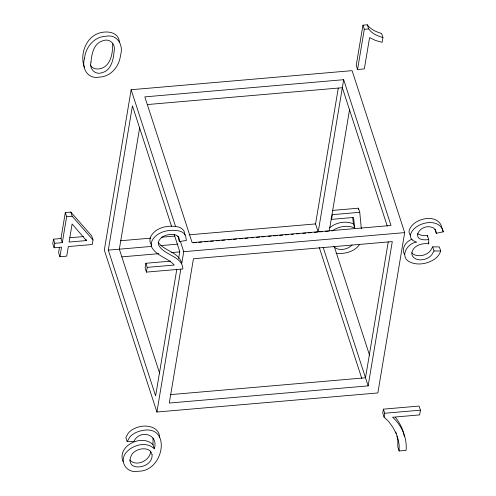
<?xml version="1.0" encoding="UTF-8"?>
<svg xmlns="http://www.w3.org/2000/svg" width="496" height="496" viewBox="0 0 496 496"><rect width="100%" height="100%" fill="white"/><g stroke="black" fill="none" stroke-linecap="round" stroke-linejoin="round"><path stroke-width="0.74" d="M396.149 433.448L392.708 427L388.523 421.371L384.071 417.086L382.738 412.97L383.377 409.15L419.095 406.063L420.434 410.18L419.641 414.904L392.615 417.235C401.779 425.5 407.266 437.974 406.1 450.368L399.137 450.969L399.168 445.303L398.387 440.181L395.709 432.028M150.691 451.23C150.319 460.542 136.245 467.362 129.673 459.904M154.287 448.799C158.987 433.907 139.705 429.009 133.846 441.49L127.174 441.688L129.53 437.379A14.465 9.653 -18 0 1 138.465 431.545C172.515 420.447 165.075 471.764 138.297 471.2C126.027 474.021 118.005 460.003 127.23 451.366C133.976 444.559 146.915 441.359 154.287 448.799L152.954 444.683L153.078 438.135M60.971 238.526L53.518 239.171L52.762 243.679L54.095 247.789L61.547 247.151L59.948 256.736L66.718 256.147L68.324 246.562L92.262 244.497L93.019 239.99L91.679 235.873L70.841 212.102L65.311 212.579L60.971 238.526L62.304 242.643L54.851 243.288L54.095 247.789M59.47 247.461L58.609 252.619L59.948 256.736M62.304 242.643L66.644 216.696L65.311 212.579M131.155 89.726L104.321 250.052L156.903 412.021L377.853 392.944L404.68 232.618L352.098 70.649L131.155 89.726L175.609 226.66M176.824 269.173L155.62 395.907L108.295 250.139L132.438 105.84L171.635 226.579M139.655 127.794L119.338 249.184L159.731 373.6M170.698 261.125L145.892 263.271L145.099 267.995L146.432 272.106L182.906 268.956C182.392 255.936 163.885 255.44 158.67 245.105L158.36 242.302C160.289 235.798 168.194 233.839 174.22 234.62A9.827 6.56 -18 0 1 179.168 238.272L179.366 241.564L186.415 240.448L185.547 235.612A15.016 10.019 -18 0 0 180.16 231.217C170.295 228.792 157.244 231.08 152.049 240.721A17.118 11.427 -18 0 0 151.943 247.622C156.941 256.066 167.871 258.069 174.288 265.044L147.225 267.381L146.432 272.106M178.616 258.484L179.763 251.608L174.27 234.676M156.903 412.021L180.798 269.254M181.821 263.147L183.737 251.695L180.389 241.385M343.678 79.701L391.003 225.469L192.15 242.643L144.826 96.875L343.678 79.701L318.19 232.016L315.561 223.913L338.303 88.021M362.954 25.178L356.227 65.379L357.56 69.496L364.337 68.913L369.582 37.584L375.429 40.418L382.137 42.34L382.931 37.584L381.598 33.474C376.266 31.837 370.58 29.593 367.319 24.8L362.954 25.178L364.287 29.289L357.56 69.496M329.239 231.062L349.55 109.672M331.923 231.043C338.415 226.436 347.268 224.756 354.733 227.974L353.555 217.471L331.539 219.368L332.326 214.669L359.761 212.3L361.317 228.687M388.256 241.887L365.515 377.785L170.519 394.618M368.144 385.882L392.293 241.589L193.44 258.757L169.291 403.05L368.144 385.882L323.212 247.473M384.071 417.086L384.71 413.261L383.377 409.15M411.674 252.793C413.862 255.304 417.403 255.93 420.577 255.645A10.137 6.764 -18 0 0 430.516 250.579L432.692 246.847L439.357 246.921L440.696 251.032L439.698 253.468A16.839 11.241 -18 0 1 433.857 259.644C426.486 264.182 416.305 265.813 408.555 261.33C399.664 255.322 408.034 242.86 416.733 242.147L413.676 240.957A12.071 8.054 -18 0 1 410.49 234.689C414.03 222.034 439.927 216.585 443.238 231.837L436.319 233.294L434.98 229.183M432.692 246.847L434.031 250.964L431.849 254.696A10.137 6.764 -18 0 1 421.91 259.761C417.415 260.536 410.936 257.827 411.94 252.383C413.683 245.198 422.27 242.922 428.736 243.803L428.705 239.549L427.366 235.439L422.226 235.532L417.39 233.821M359.73 244.317C354.64 251.757 344.633 254.262 336.077 253.282M329.586 227.788C336.046 222.425 345.557 220.509 353.394 223.857L354.733 227.974M412.145 239.202C406.205 241.037 400.861 248.614 404.587 254.504M428.705 239.549C407.786 242.55 420.577 221.061 433.833 228.179L435.624 230.249L436.319 233.294M364.287 29.289L368.658 28.917C371.913 33.703 377.599 35.954 382.931 37.584M147.343 104.557L342.339 87.718L387.271 226.126M66.644 216.696L72.18 216.219L93.019 239.99M332.512 210.428L358.428 208.19L359.761 212.3M69.998 237.745L83.52 236.58M86.354 240.566L69.08 242.054L72.1 224.006L86.354 240.566L85.907 239.196M120.565 240.752L150.623 238.154M161.417 237.224L174.518 236.096M189.162 234.831L315.561 223.913M108.295 250.139L151.714 246.388M160.958 245.588L177.915 244.125M193.328 242.792L196.416 242.525M198.729 242.327L201.81 242.06M204.891 241.794L207.973 241.527M210.285 241.329L213.373 241.062M216.454 240.796L219.536 240.529M221.848 240.331L224.93 240.064M228.017 239.797L231.099 239.531M233.411 239.332L236.493 239.066M239.574 238.799L242.656 238.533M244.968 238.334L248.056 238.068M251.137 237.801L253.45 237.603M256.531 237.336L259.613 237.069M261.925 236.871L265.013 236.604M268.094 236.338L271.176 236.071M273.488 235.873L277.345 235.538M279.657 235.34L282.739 235.073M285.051 234.875L288.133 234.608M291.214 234.341L293.527 234.143M296.608 233.876L299.696 233.61M302.777 233.343L305.858 233.077M308.171 232.878L311.252 232.612M314.34 232.345L317.421 232.078M319.666 231.886L322.611 231.632M325.556 231.378L328.501 231.124M121.855 256.866L158.85 253.673M171.182 252.607L179.657 251.875M183.737 251.695L404.68 232.618M384.71 413.261L420.434 410.18M434.031 250.964L440.696 251.032M152.954 444.683C142.166 433.541 116.628 445.811 123.045 461.708M333.876 246.562C335.953 249.06 339.456 249.649 342.538 249.401A10.317 6.888 -18 0 0 352.11 244.888M395.498 417.44C399.869 423.007 403.26 429.511 404.327 436.567M158.075 242.129C163.959 251.044 178.659 251.999 181.703 263.116M151.658 245.179L150.604 243.505A17.118 11.427 -18 0 1 150.71 236.611C155.911 226.963 168.956 224.676 178.827 227.1A15.016 10.019 -18 0 1 184.208 231.496L185.002 235.03M90.47 65.088C93.124 70.438 100.762 69.638 104.941 66.6C111.86 61.306 112.623 51.46 112.753 43.4M84.543 67.754C79.868 56.104 84.717 39.668 96.627 34.094C104.47 30.343 118.352 30.826 119.387 41.869M442.128 228.408L443.238 231.837M367.319 24.8L368.658 28.917M428.29 242.432L428.736 243.803M331.092 217.998L331.539 219.368M334.261 246.518L369.632 355.477M399.137 450.969L397.804 446.853L397.835 441.192L397.048 436.071M319.238 247.392L361.782 378.436M179.366 241.564L177.952 236.133M145.892 263.271L147.225 267.381M70.841 212.102L72.18 216.219M127.174 441.688L125.841 437.577L128.197 433.268A14.465 9.653 -18 0 1 137.132 427.428C145.681 424.235 159.377 426.331 159.681 437.621M53.518 239.171L54.851 243.288M441.905 227.72C438.594 212.474 412.691 217.924 409.15 230.578A12.071 8.054 -18 0 0 410.279 235.135M352.724 217.856L353.394 223.857M358.428 208.19L358.571 209.678M427.366 235.439L427.378 236.852M90.966 62.136C89.032 68.95 95.387 75.28 102.077 72.689C111.358 70.252 113.41 59.433 114.117 51.224C115.909 44.411 109.852 37.981 103.056 40.703C93.744 43.09 91.704 53.934 90.966 62.136M152.061 454.733C153.289 469.309 123.027 472.57 131.57 454.931A11.073 7.39 -18 0 1 136.127 450.721C141.112 447.783 150.927 447.522 152.061 454.733M84.556 58.249C81.332 68.349 87.928 79.447 99.126 77.128C110.875 76.818 119.424 66.303 120.54 55.143C123.771 45.043 117.174 33.933 105.97 36.239C94.271 36.617 85.597 47.083 84.556 58.249"/></g></svg>
